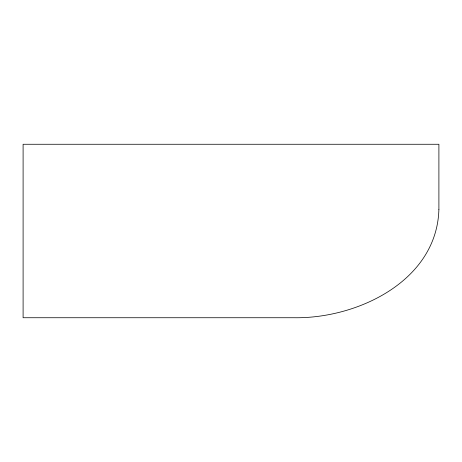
<?xml version="1.0" encoding="UTF-8"?>
<svg xmlns="http://www.w3.org/2000/svg" width="462" height="462" viewBox="0 0 462 462"><rect width="100%" height="100%" fill="white"/><g stroke="black" fill="none" stroke-linecap="round" stroke-linejoin="round"><path stroke-width="0.69" d="M438.9 209.315C436.977 280.879 357.576 318.67 294.34 317.735L23.1 317.735L23.1 144.265L438.9 144.265L438.9 209.315"/></g></svg>
